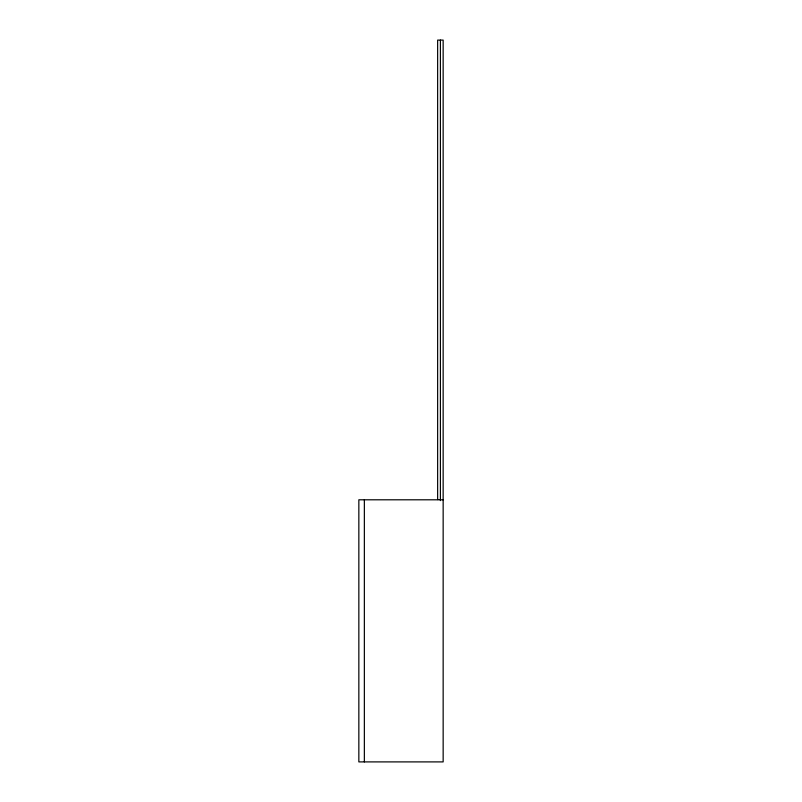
<?xml version="1.0" encoding="UTF-8"?>
<svg xmlns="http://www.w3.org/2000/svg" width="802" height="802" viewBox="0 0 802 802"><rect width="100%" height="100%" fill="white"/><g stroke="black" fill="none" stroke-linecap="round" stroke-linejoin="round"><path stroke-width="1.2" d="M443.155 499.796L358.845 499.796L358.845 761.9L443.155 761.9L443.155 40.1L437.641 40.1L437.641 499.586M440.398 40.1L440.398 500.598M364.359 499.796L364.359 761.9"/></g></svg>
